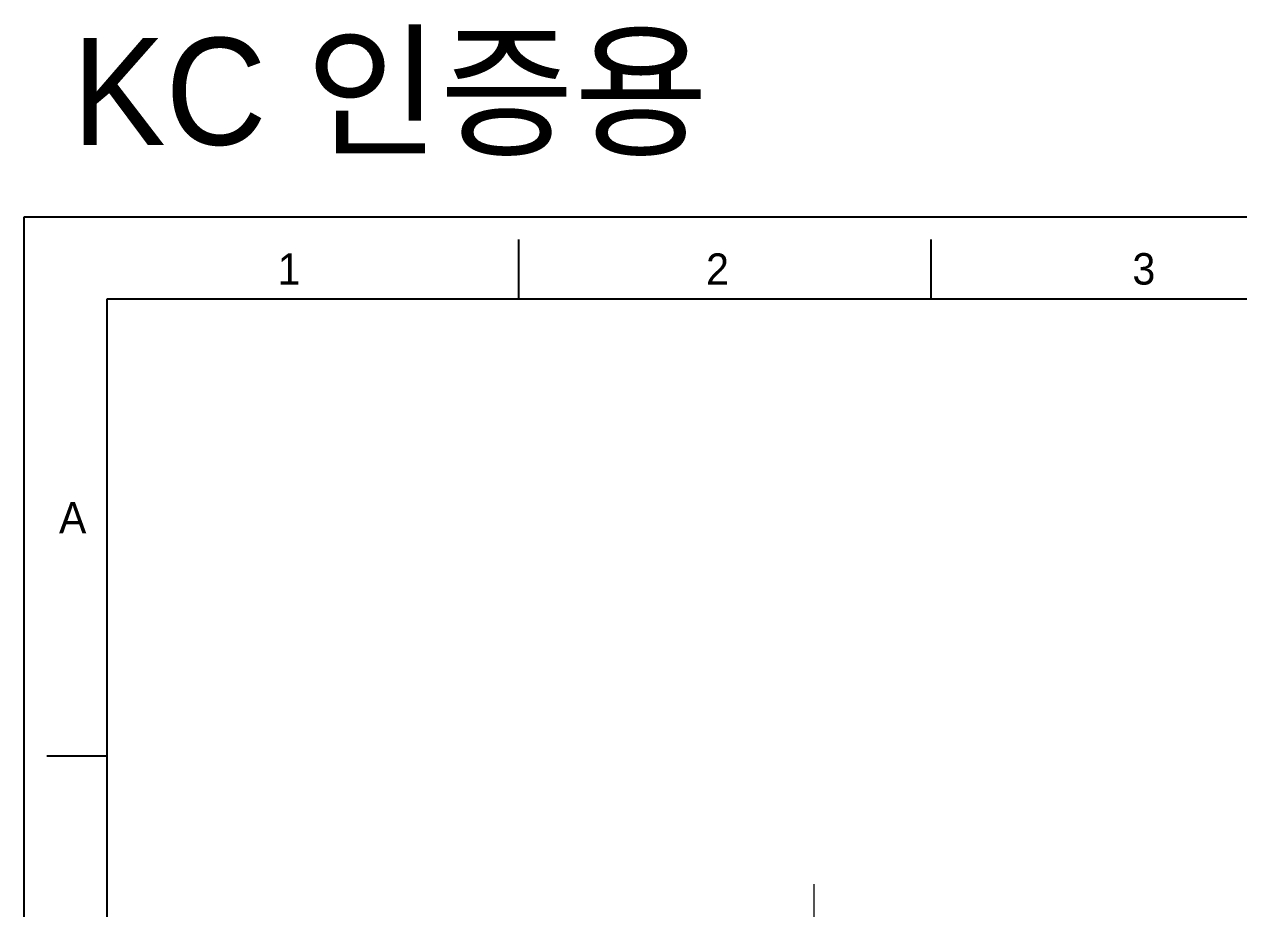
# Model space of a CAD drawing. Extents: x 14045 to 14886, y -16070 to -15429.
# Drawn here: x 14044.8 to 14339.7, y -15643.5 to -15428.7 of the extents above; entities that cross this region are included whole.
import ezdxf

# ---------------------------------------------------------------- set-up
doc = ezdxf.new("R2010")
doc.units = 0
doc.header["$MEASUREMENT"] = 0
doc.linetypes.add('CENTER', pattern=[47.5, 22, -8.5, 8.5, -8.5])
doc.linetypes.add('CENTER2', pattern=[28.575, 19.05, -3.175, 3.175, -3.175])
for name, color, linetype in [('CENTER', 1, 'CENTER2'), ('FORM', 7, 'CONTINUOUS'), ('TEXT', 2, 'CONTINUOUS')]:
    doc.layers.add(name, color=color, linetype=linetype)
doc.styles.get("Standard").update_dxf_attribs({"font": 'Gulim.ttf'})

msp = doc.modelspace()

# ---------------------------------------------------------------- linework, layer by layer
at = {"layer": 'CENTER', "color": 1, "linetype": 'CENTER', "lineweight": 13}
msp.add_line((14236.5, -15637.51), (14236.5, -15895.41), dxfattribs=at)
at = {"layer": 'FORM', "color": 7, "linetype": 'Continuous'}
for p, q in [((14044.75, -16070.16), (14044.75, -15475.45)), ((14044.75, -15475.45), (14885.75, -15475.45)), ((14164.9, -15495.47), (14164.9, -15480.92)), ((14265.02, -15495.47), (14265.02, -15480.92)), ((14064.78, -15495.47), (14064.78, -16050.13)), ((14865.73, -15495.47), (14064.78, -15495.47)), ((14064.78, -15606.41), (14050.22, -15606.41))]:
    msp.add_line(p, q, dxfattribs=at)

# ---------------------------------------------------------------- texts
at = {"layer": 'FORM', "color": 7, "linetype": 'Continuous', "char_height": 7.63, "attachment_point": 5}
for s, insert in [('1', (14109.06, -15488.13)), ('2', (14213.14, -15488.13)), ('3', (14316.7, -15488.13))]:
    msp.add_mtext_dynamic_manual_height_columns(s, width=50.0595, gutter_width=12.51, heights=[0], dxfattribs=dict(at, insert=insert))
at = {"layer": 'FORM', "insert": (14056.51, -15548.53), "char_height": 7.63, "attachment_point": 5}
msp.add_mtext_dynamic_manual_height_columns('A', width=10.0119, gutter_width=12.51, heights=[0], dxfattribs=at)
at = {"layer": 'TEXT', "insert": (14056.37, -15446.3), "char_height": 25.992, "attachment_point": 4}
msp.add_mtext_dynamic_manual_height_columns('KC {\\fGulim|b0|i0|c129|p50;인증용}', width=329.962, gutter_width=15.76, heights=[0], dxfattribs=at)

doc.saveas('drawing.dxf')
